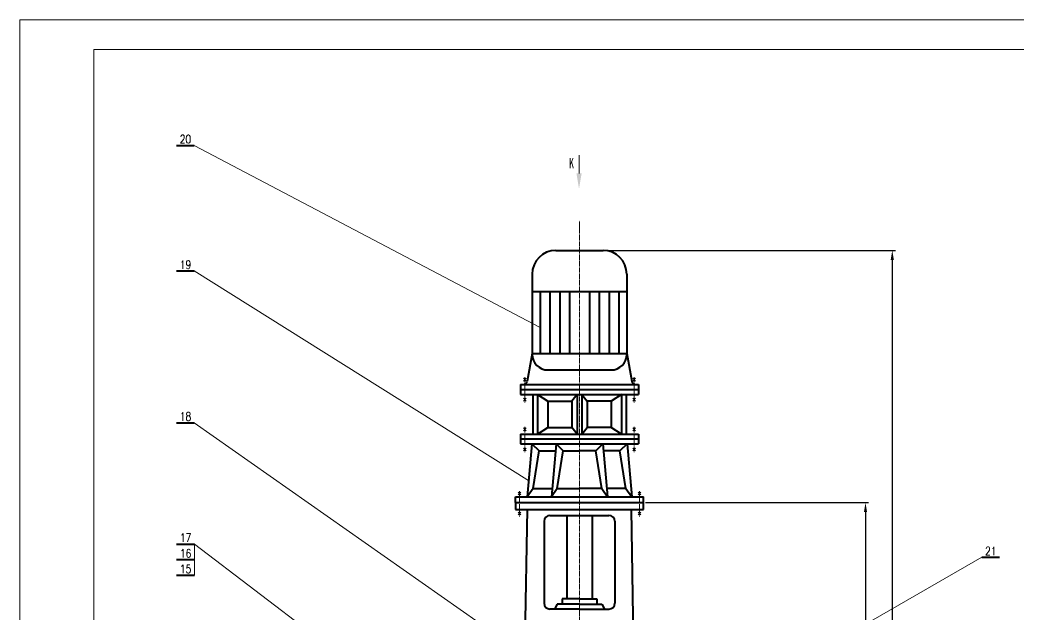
# Model space of a CAD drawing. Extents: x 588 to 112718, y -1551 to 24243.
# Drawn here: x 43776 to 48838, y 7879 to 10893 of the extents above; entities that cross this region are included whole.
import ezdxf
from ezdxf.enums import TextEntityAlignment as Align

# ---------------------------------------------------------------- set-up
doc = ezdxf.new("R2010")
doc.units = 0
doc.header["$LTSCALE"] = 10
doc.header["$PDMODE"] = 1
doc.linetypes.add('ZXX-L', pattern=[3.28, 2.5, -0.3, 0.18, -0.3])
doc.layers.get('Defpoints').update_dxf_attribs({"linetype": 'CONTINUOUS'})
for name, color, linetype, lineweight in [('A 粗实线', 1, 'CONTINUOUS', 40), ('B 细实线', 7, 'CONTINUOUS', 18), ('C 文 字', 2, 'CONTINUOUS', 20), ('E 长中心线', 3, 'ZXX-L', 18), ('J 标注尺寸', 2, 'CONTINUOUS', 18)]:
    doc.layers.add(name, color=color, linetype=linetype, lineweight=lineweight)
doc.styles.add('ROMANC', font='romanc', dxfattribs={"width": 0.7, "height": 6})
doc.styles.get("Standard").update_dxf_attribs({"font": 'SIMFANG.TTF'})
doc.styles.add('标题中文', font='SIMFANG.TTF', dxfattribs={"width": 0.7})
doc.dimstyles.new('通用标注4.0', dxfattribs={"dimscale": 16, "dimtxt": 3, "dimasz": 3, "dimexe": 1, "dimexo": 0, "dimgap": 1, "dimtad": 1, "dimdec": 0, "dimzin": 0, "dimdsep": 46, "dimtxsty": 'Standard', "dimcen": 0, "dimadec": 0, "dimazin": 0, "dimtfac": 0.375, "dimtdec": 0, "dimtmove": 2, "dimatfit": 3, "dimfxl": 0, "dimtzin": 0, "dimarcsym": 0})

# ---------------------------------------------------------------- blocks, each defined once
blk = doc.blocks.new('*D182')
at = {"layer": 'C 文 字', "color": 0, "lineweight": -2}
for p, q in [((46733.7, 9723.8), (48216.1, 9723.8)), ((48200.1, 9675.8), (48200.1, 3813.3)), ((46613.7, 3765.3), (48216.1, 3765.3))]:
    blk.add_line(p, q, dxfattribs=at)
at = {"layer": 'C 文 字', "color": 0}
for points in [[(48192.1, 9675.8), (48208.1, 9675.8), (48200.1, 9723.8)], [(48192.1, 3813.3), (48208.1, 3813.3), (48200.1, 3765.3)]]:
    blk.add_solid(points, dxfattribs=at)
at = {"layer": 'Defpoints', "color": 0}
for p in [(46733.7, 9723.8), (46613.7, 3765.3), (48200.1, 3765.3)]:
    blk.add_point(p, dxfattribs=at)
at = {"layer": 'C 文 字', "color": 0, "insert": (48160.1, 6744.6), "char_height": 48, "attachment_point": 5, "rotation": 90}
blk.add_mtext('5958', dxfattribs=at)
blk = doc.blocks.new('*D203')
at = {"layer": 'C 文 字', "color": 0, "lineweight": -2}
for p, q in [((46948.7, 8444.8), (48080.3, 8444.8)), ((48064.3, 8396.8), (48064.3, 6992.8)), ((46963.7, 6944.8), (48080.3, 6944.8))]:
    blk.add_line(p, q, dxfattribs=at)
at = {"layer": 'C 文 字', "color": 0}
for points in [[(48056.3, 8396.8), (48072.3, 8396.8), (48064.3, 8444.8)], [(48056.3, 6992.8), (48072.3, 6992.8), (48064.3, 6944.8)]]:
    blk.add_solid(points, dxfattribs=at)
at = {"layer": 'Defpoints', "color": 0}
for p in [(46948.7, 8444.8), (46963.7, 6944.8), (48064.3, 6944.8)]:
    blk.add_point(p, dxfattribs=at)
at = {"layer": 'C 文 字', "color": 0, "insert": (48024.3, 7694.8), "char_height": 48, "attachment_point": 5, "rotation": 90}
blk.add_mtext('1550', dxfattribs=at)

msp = doc.modelspace()

# ---------------------------------------------------------------- linework, layer by layer
at = {"layer": 'A 粗实线'}
for p, q in [((44569.1, 10256.6), (44659.3, 10256.6)), ((46493.7, 9723.8), (46733.7, 9723.8)), ((44569.5, 9619.7), (44659.8, 9619.7)), ((46373.7, 9603.8), (46373.7, 9197.4)), ((46853.7, 9603.8), (46853.7, 9197.4)), ((46373.7, 9515.2), (46853.7, 9515.2)), ((46413.7, 9515.2), (46413.7, 9200.7)), ((46463.7, 9515.2), (46463.7, 9200.7)), ((46513.7, 9515.2), (46513.7, 9200.7)), ((46563.7, 9515.2), (46563.7, 9200.7)), ((46663.7, 9515.2), (46663.7, 9200.7)), ((46713.7, 9515.2), (46713.7, 9200.7)), ((46763.7, 9515.2), (46763.7, 9200.7)), ((46813.7, 9515.2), (46813.7, 9200.7)), ((46373.7, 9200.7), (46349, 9060.3)), ((46373.7, 9200.7), (46853.7, 9200.7)), ((46853.7, 9200.7), (46878.5, 9060.3)), ((46453.7, 9117.4), (46773.7, 9117.4)), ((46313.7, 9043.8), (46329.3, 9043.8)), ((46313.7, 9043.8), (46313.7, 8993.8)), ((46313.7, 9018.8), (46913.7, 9018.8)), ((46329.3, 9043.8), (46913.7, 9043.8)), ((46913.7, 9043.8), (46913.7, 8993.8)), ((46313.7, 8993.8), (46913.7, 8993.8)), ((46376.3, 8993.8), (46376.3, 8792.5)), ((46400.7, 8993.8), (46452.4, 8959.9)), ((46400.7, 8993.8), (46400.7, 8792.5)), ((46452.4, 8959.9), (46574.3, 8959.9)), ((46452.4, 8959.9), (46452.4, 8826.4)), ((46601.4, 8993.8), (46574.3, 8959.9)), ((46574.3, 8959.9), (46574.3, 8826.4)), ((46601.4, 8993.8), (46601.4, 8792.5)), ((46626, 8993.8), (46653.1, 8959.9)), ((46626, 8993.8), (46626, 8792.5)), ((46653.1, 8959.9), (46653.1, 8826.4)), ((46775.1, 8959.9), (46653.1, 8959.9)), ((46826.7, 8993.8), (46775.1, 8959.9)), ((46775.1, 8959.9), (46775.1, 8826.4)), ((46826.7, 8993.8), (46826.7, 8792.5)), ((46851.2, 8993.8), (46851.2, 8792.5)), ((44569.5, 8849.7), (44659.8, 8849.7)), ((46400.7, 8792.5), (46452.4, 8826.4)), ((46452.4, 8826.4), (46574.3, 8826.4)), ((46601.4, 8792.5), (46574.3, 8826.4)), ((46626, 8792.5), (46653.1, 8826.4)), ((46775.1, 8826.4), (46653.1, 8826.4)), ((46826.7, 8792.5), (46775.1, 8826.4)), ((46313.7, 8792.5), (46913.7, 8792.5)), ((46313.7, 8792.5), (46313.7, 8742.5)), ((46313.7, 8767.5), (46913.7, 8767.5)), ((46913.7, 8792.5), (46913.7, 8742.5)), ((46313.7, 8742.5), (46913.7, 8742.5)), ((46372.5, 8742.5), (46349.1, 8474.8)), ((46372.5, 8742.5), (46408.8, 8707.2)), ((46378.5, 8515.5), (46408.8, 8707.2)), ((46408.8, 8707.2), (46491.7, 8707.2)), ((46494.8, 8742.5), (46471.4, 8474.8)), ((46494.8, 8742.5), (46531.2, 8707.2)), ((46500.8, 8515.5), (46531.2, 8707.2)), ((46531.2, 8707.2), (46613.7, 8707.2)), ((46696.3, 8707.2), (46613.7, 8707.2)), ((46732.6, 8742.5), (46696.3, 8707.2)), ((46726.6, 8515.5), (46696.3, 8707.2)), ((46732.6, 8742.5), (46756, 8474.8)), ((46818.6, 8707.2), (46735.7, 8707.2)), ((46855, 8742.5), (46818.6, 8707.2)), ((46849, 8515.5), (46818.6, 8707.2)), ((46855, 8742.5), (46878.4, 8474.8)), ((46378.5, 8515.5), (46349.1, 8474.8)), ((46378.5, 8515.5), (46475, 8515.5)), ((46500.8, 8515.5), (46471.4, 8474.8)), ((46500.8, 8515.5), (46613.7, 8515.5)), ((46726.6, 8515.5), (46613.7, 8515.5)), ((46726.6, 8515.5), (46756, 8474.8)), ((46849, 8515.5), (46752.5, 8515.5)), ((46849, 8515.5), (46878.4, 8474.8)), ((46288.7, 8474.8), (46938.7, 8474.8)), ((46288.7, 8444.8), (46288.7, 8474.8)), ((46938.7, 8444.8), (46938.7, 8474.8)), ((46288.7, 8444.8), (46938.7, 8444.8)), ((46288.7, 8444.8), (46288.7, 8409.8)), ((46288.7, 8409.8), (46938.7, 8409.8)), ((46325.3, 6972.8), (46350.4, 8409.6)), ((46902.1, 6972.8), (46877.1, 8409.6)), ((46938.7, 8409.8), (46938.7, 8444.8)), ((46464.1, 8379.8), (46763.3, 8379.8)), ((46548.7, 8379.8), (46548.7, 7957)), ((46678.7, 8379.8), (46678.7, 7957)), ((46434.1, 8349.8), (46434.1, 7934.4)), ((46793.3, 8349.8), (46793.3, 7934.4)), ((44570.2, 8234.4), (44660.5, 8234.4)), ((44570.2, 8155.4), (44660.5, 8155.4)), ((48653.7, 8167.1), (48743.9, 8167.1)), ((44570.2, 8076.3), (44660.5, 8076.3)), ((46525.5, 7957), (46525.5, 7928.8)), ((46613.7, 7957), (46525.5, 7957)), ((46613.7, 7957), (46701.9, 7957)), ((46701.9, 7957), (46701.9, 7928.8)), ((46613.7, 7904.4), (46464.1, 7904.4)), ((46500.8, 7928.8), (46486.7, 7904.4)), ((46613.7, 7928.8), (46500.8, 7928.8)), ((46613.7, 7928.8), (46726.6, 7928.8)), ((46613.7, 7904.4), (46763.3, 7904.4)), ((46726.6, 7928.8), (46740.7, 7904.4))]:
    msp.add_line(p, q, dxfattribs=at)
for centre, radius, start, end in [((46493.7, 9603.8), 120, 90, 180), ((46733.7, 9603.8), 120, 0, 90), ((46453.7, 9197.4), 80, 180, 270), ((46773.7, 9197.4), 80, 270, 0), ((46329.3, 9063.8), 20, 270, 350), ((46898.2, 9063.8), 20, 190, 270), ((46464.1, 8349.8), 30, 90, 180), ((46763.3, 8349.8), 30, 0, 90), ((46464.1, 7934.4), 30, 180, 270), ((46763.3, 7934.4), 30, 270, 0)]:
    msp.add_arc(centre, radius, start, end, dxfattribs=at)
at = {"layer": 'B 细实线'}
for p, q in [((44659.3, 10256.6), (46413.7, 9332.6)), ((46611.4, 10207.4), (46611.4, 10115)), ((44659.8, 9619.7), (46360.8, 8553.3)), ((44659.8, 8849.7), (46396.9, 7630.1)), ((44660.5, 8234.4), (46279.5, 7000.6)), ((44660.5, 8155.4), (44660.5, 8234.4)), ((44660.5, 8076.3), (44660.5, 8155.4)), ((46688.7, 7037.6), (48653.7, 8167.1))]:
    msp.add_line(p, q, dxfattribs=at)
msp.add_lwpolyline([(43775.9, 1983), (56390.9, 1983), (56390.9, 10893), (43775.9, 10893)], close=True, dxfattribs=at)
msp.add_solid([(46598.3, 10115), (46624.6, 10115), (46611.4, 10036.2)], dxfattribs=at)
at = {"layer": 'C 文 字'}
for p, q in [((56240.9, 10743), (44150.9, 10743)), ((44150.9, 10743), (44150.9, 2133))]:
    msp.add_line(p, q, dxfattribs=at)
at = {"layer": 'E 长中心线'}
for p, q in [((46613.7, 3643.3), (46613.7, 9875.9)), ((46343.5, 9061.4), (46329.4, 9075.5)), ((46343.5, 9075.5), (46329.4, 9061.4)), ((46336.5, 9080.6), (46336.5, 8952)), ((46883.9, 9075.5), (46898.1, 9061.4)), ((46883.9, 9061.4), (46898.1, 9075.5)), ((46891, 9080.6), (46891, 8952)), ((46343.5, 8973.8), (46329.4, 8959.6)), ((46343.5, 8959.6), (46329.4, 8973.8)), ((46883.9, 8959.6), (46898.1, 8973.8)), ((46883.9, 8973.8), (46898.1, 8959.6)), ((46343.5, 8823.2), (46329.4, 8809)), ((46343.5, 8809), (46329.4, 8823.2)), ((46336.5, 8828.3), (46336.5, 8699.7)), ((46883.9, 8809), (46898.1, 8823.2)), ((46883.9, 8823.2), (46898.1, 8809)), ((46891, 8828.3), (46891, 8699.7)), ((46343.5, 8707.3), (46329.4, 8721.4)), ((46343.5, 8721.4), (46329.4, 8707.3)), ((46883.9, 8721.4), (46898.1, 8707.3)), ((46883.9, 8707.3), (46898.1, 8721.4)), ((46316.8, 8498), (46302.7, 8483.9)), ((46316.8, 8483.9), (46302.7, 8498)), ((46309.8, 8503.1), (46309.8, 8374.5)), ((46910.6, 8498), (46924.7, 8483.9)), ((46910.6, 8483.9), (46924.7, 8498)), ((46917.7, 8503.1), (46917.7, 8374.5)), ((46316.8, 8396.3), (46302.7, 8382.1)), ((46316.8, 8382.1), (46302.7, 8396.3)), ((46910.6, 8382.1), (46924.7, 8396.3)), ((46910.6, 8396.3), (46924.7, 8382.1))]:
    msp.add_line(p, q, dxfattribs=at)

# ---------------------------------------------------------------- texts
at = {"layer": 'C 文 字', "style": 'ROMANC', "width": 0.8}
for s, p in [('20', (44615.2, 10288.4)), ('19', (44615.6, 9651.5)), ('18', (44615.6, 8881.5)), ('17', (44616.3, 8266.1)), ('16', (44616.3, 8187.1)), ('21', (48699.8, 8198.8)), ('15', (44616.3, 8108.1))]:
    msp.add_text(s, height=42.34, dxfattribs=at).set_placement(p, align=Align.MIDDLE)
at = {"layer": 'J 标注尺寸', "style": '标题中文', "width": 0.7}
msp.add_text('K', height=52.5, dxfattribs=at).set_placement((46560.6, 10140.5))

# ---------------------------------------------------------------- dimensions: what is measured, and where the dimension line sits
at = {"layer": 'C 文 字'}
dim = msp.add_linear_dim(base=(48200.0732, 3765.3213), p1=(46733.7191, 9723.8049), p2=(46613.7191, 3765.3213), angle=90, dimstyle='通用标注4.0', dxfattribs=at)
dim.commit()
dim.dimension.update_dxf_attribs({"geometry": '*D182', "text_midpoint": (48160.0732, 6744.5631)})
dim = msp.add_linear_dim(base=(48064.3, 6944.8), p1=(46948.7, 8444.8), p2=(46963.7, 6944.8), angle=90, text='1550', dimstyle='通用标注4.0', dxfattribs=at)
dim.commit()
dim.dimension.update_dxf_attribs({"geometry": '*D203', "text_midpoint": (48024.3, 7694.8)})

doc.saveas('drawing.dxf')
